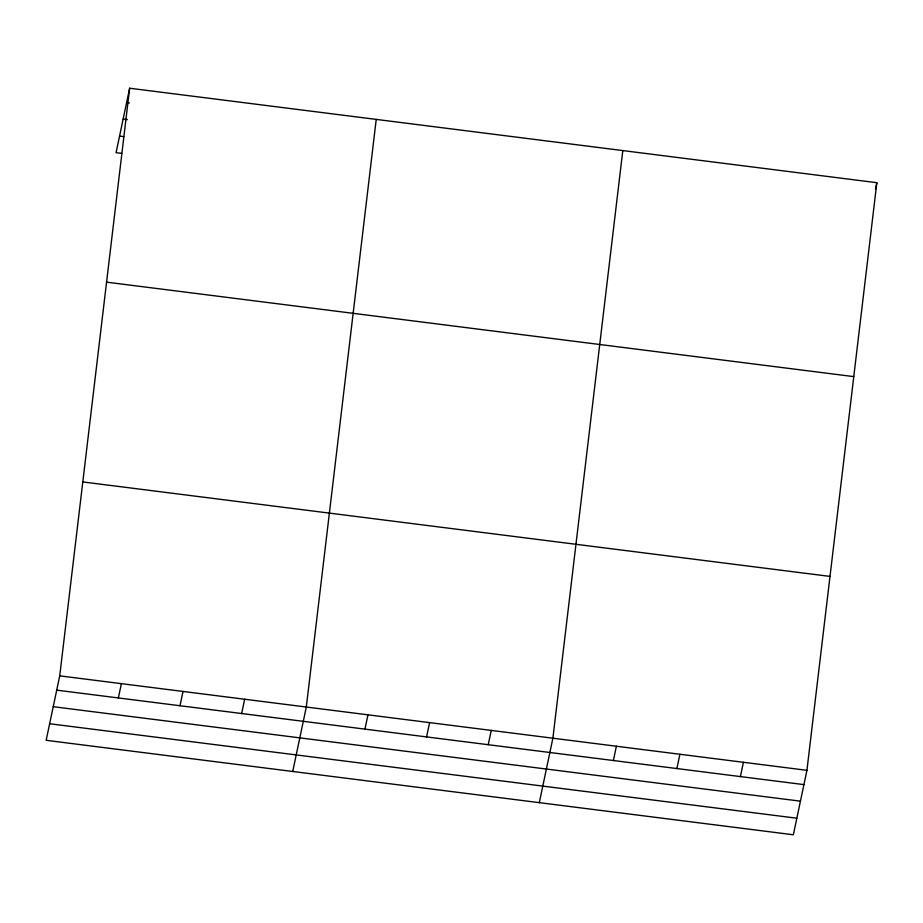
<?xml version="1.0" encoding="UTF-8"?>
<svg xmlns="http://www.w3.org/2000/svg" width="923" height="923" viewBox="0 0 923 923"><rect width="100%" height="100%" fill="white"/><g stroke="black" fill="none" stroke-linecap="round" stroke-linejoin="round"><path stroke-width="1.38" d="M59.73 675.855L129.647 88.227L876.85 182.696L806.933 770.324L793.353 834.773L46.15 740.304L59.73 675.855L806.933 770.324M376.226 119.402L306.309 707.03L292.729 771.478M622.806 150.576L552.889 738.204L539.309 802.652M129.647 88.227L116.067 152.676L121.674 153.38M118.363 697.95L121.375 683.643M180.008 705.737L183.019 691.442M241.653 713.537L244.664 699.23M364.943 729.124L367.954 714.817M426.588 736.912L429.599 722.617M488.232 744.711L491.244 730.405M613.38 760.529L616.391 746.234M676.894 768.559L679.905 754.264M740.408 776.589L743.419 762.294M875.477 189.203L876.85 182.696M126.636 102.534L129.439 102.88M123.151 119.079L127.351 119.609M119.552 136.131L123.763 136.662M106.572 282.15L853.775 376.619M82.805 481.933L830.008 576.413M56.718 690.15L803.921 784.619M53.234 706.695L800.437 801.164M49.634 723.747L796.837 818.216"/></g></svg>
